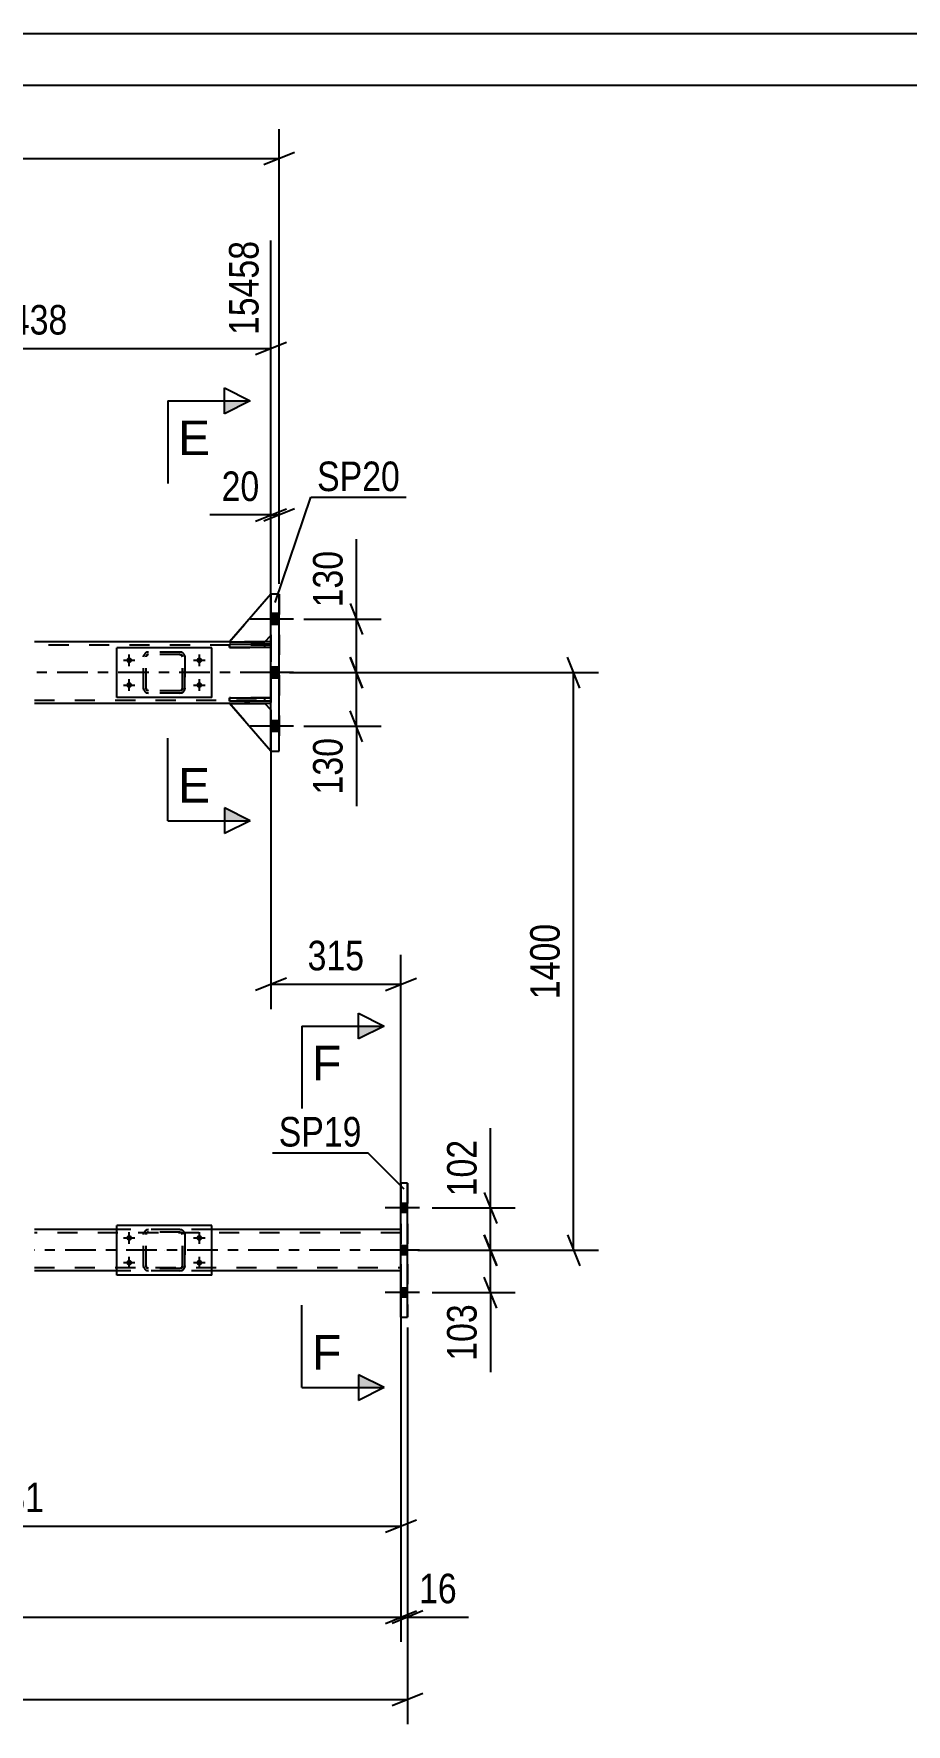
# Model space of a CAD drawing. Header units: millimetres. Extents: x -787 to 402, y -866 to -25.
# Drawn here: x -126.8 to -42.2, y -189 to -25.1 of the extents above; entities that cross this region are included whole.
import ezdxf

# ---------------------------------------------------------------- set-up
doc = ezdxf.new("R2010")
doc.units = ezdxf.units.MM
doc.linetypes.add('DXK_LINE_DOT2', pattern=[3.9198, 1.9599, -1.9599])
doc.linetypes.add('DXK_LINE_DOT3', pattern=[5.9187, 2.979, -0.9799, 0.9799, -0.9799])
doc.styles.add('Arial', font='arial.ttf', dxfattribs={"height": 0.2})
doc.styles.add('Arial Narrow', font='ARIALN.TTF', dxfattribs={"height": 0.2})

# ---------------------------------------------------------------- blocks, each defined once
blk = doc.blocks.new('Unknown-569028579-1134')
at = {"color": 5, "linetype": 'Continuous'}
for p, q in [((402.24, -25.13), (-786.76, -25.13)), ((397.24, -30.13), (-781.76, -30.13))]:
    blk.add_line(p, q, dxfattribs=at)
blk = doc.blocks.new('Bolt-569028579-4886 - 4520')
at = {"linetype": 'Continuous'}
for points in [[(-91.23, -138.52), (-91.23, -139.4), (-90.59, -139.4), (-90.59, -138.52)], [(-91.23, -138.52), (-91.23, -139.4), (-90.59, -139.4), (-90.59, -138.52)], [(-91.23, -138.52), (-91.23, -139.4), (-90.59, -139.4), (-90.59, -138.52)], [(-91.23, -142.62), (-91.23, -143.5), (-90.59, -143.5), (-90.59, -142.62)], [(-91.23, -142.62), (-91.23, -143.5), (-90.59, -143.5), (-90.59, -142.62)], [(-91.23, -146.72), (-91.23, -147.6), (-90.59, -147.6), (-90.59, -146.72)], [(-91.23, -146.72), (-91.23, -147.6), (-90.59, -147.6), (-90.59, -146.72)], [(-91.23, -146.72), (-91.23, -147.6), (-90.59, -147.6), (-90.59, -146.72)]]:
    blk.add_hatch(color=1, dxfattribs=at).paths.add_polyline_path(points)
at = {"color": 1, "linetype": 'Continuous'}
for p, q in [((-89.43, -138.96), (-92.75, -138.96)), ((-89.43, -138.96), (-92.75, -138.96)), ((-89.43, -138.96), (-92.75, -138.96)), ((-90.59, -138.52), (-91.23, -138.52)), ((-90.59, -138.52), (-91.23, -138.52)), ((-90.59, -138.52), (-91.23, -138.52)), ((-90.59, -139.4), (-91.23, -139.4)), ((-90.59, -139.4), (-91.23, -139.4)), ((-90.59, -139.4), (-91.23, -139.4)), ((-89.43, -143.06), (-92.75, -143.06)), ((-89.43, -143.06), (-92.75, -143.06)), ((-90.59, -142.62), (-91.23, -142.62)), ((-90.59, -142.62), (-91.23, -142.62)), ((-90.59, -143.5), (-91.23, -143.5)), ((-90.59, -143.5), (-91.23, -143.5)), ((-89.43, -147.16), (-92.75, -147.16)), ((-89.43, -147.16), (-92.75, -147.16)), ((-89.43, -147.16), (-92.75, -147.16)), ((-90.59, -146.72), (-91.23, -146.72)), ((-90.59, -146.72), (-91.23, -146.72)), ((-90.59, -146.72), (-91.23, -146.72)), ((-90.59, -147.6), (-91.23, -147.6)), ((-90.59, -147.6), (-91.23, -147.6)), ((-90.59, -147.6), (-91.23, -147.6))]:
    blk.add_line(p, q, dxfattribs=at)
blk = doc.blocks.new('Part-569028579-4684 - 4520')
at = {"color": 2, "linetype": 'Continuous'}
for p, q in [((-107.84, -84.06), (-126.78, -84.06)), ((-103.84, -84.06), (-104.44, -84.06)), ((-107.84, -90.06), (-126.78, -90.06)), ((-103.84, -90.06), (-104.44, -90.06))]:
    blk.add_line(p, q, dxfattribs=at)
at = {"color": 7, "linetype": 'DXK_LINE_DOT2'}
for p, q in [((-104.44, -84.06), (-126.78, -84.06)), ((-103.84, -84.38), (-126.78, -84.38)), ((-103.84, -90.06), (-103.84, -84.06)), ((-103.84, -84.06), (-103.84, -84.06)), ((-103.84, -84.06), (-103.84, -90.06)), ((-126.78, -89.74), (-103.84, -89.74)), ((-104.44, -90.06), (-107.84, -90.06)), ((-103.84, -90.06), (-103.84, -90.06))]:
    blk.add_line(p, q, dxfattribs=at)
at = {"color": 7, "linetype": 'DXK_LINE_DOT3'}
blk.add_line((-103.84, -87.06), (-126.78, -87.06), dxfattribs=at)
blk = doc.blocks.new('Part-569028579-16097 - 4520')
at = {"color": 7, "linetype": 'DXK_LINE_DOT2'}
for p, q in [((-115.89, -85.09), (-115.7, -85.06)), ((-115.7, -85.06), (-115.89, -85.09)), ((-112.66, -85.06), (-115.7, -85.06)), ((-112.66, -85.06), (-112.48, -85.09)), ((-112.48, -85.09), (-112.66, -85.06)), ((-116.18, -85.54), (-116.15, -85.35)), ((-116.15, -85.35), (-116.18, -85.54)), ((-116.18, -88.58), (-116.18, -85.54)), ((-116.18, -85.54), (-116.18, -85.54)), ((-116.18, -88.58), (-116.18, -85.54)), ((-115.94, -85.54), (-115.93, -85.45)), ((-115.93, -85.45), (-115.94, -85.54)), ((-115.94, -88.58), (-115.94, -85.54)), ((-115.94, -85.54), (-115.94, -85.54)), ((-115.94, -88.58), (-115.94, -85.54)), ((-115.93, -85.45), (-115.87, -85.37)), ((-115.87, -85.37), (-115.93, -85.45)), ((-115.87, -85.37), (-115.8, -85.32)), ((-115.8, -85.32), (-115.87, -85.37)), ((-115.7, -85.3), (-115.8, -85.32)), ((-112.66, -85.3), (-115.7, -85.3)), ((-112.66, -85.3), (-112.57, -85.32)), ((-112.57, -85.32), (-112.49, -85.37)), ((-112.49, -85.37), (-112.57, -85.32)), ((-112.49, -85.37), (-112.44, -85.45)), ((-112.44, -85.45), (-112.49, -85.37)), ((-112.44, -85.45), (-112.42, -85.54)), ((-112.42, -85.54), (-112.44, -85.45)), ((-112.42, -88.58), (-112.42, -85.54)), ((-112.42, -85.54), (-112.42, -85.54)), ((-112.42, -88.58), (-112.42, -85.54)), ((-112.22, -85.35), (-112.18, -85.54)), ((-112.18, -85.54), (-112.22, -85.35)), ((-112.18, -88.58), (-112.18, -85.54)), ((-112.18, -85.54), (-112.18, -85.54)), ((-112.18, -85.54), (-112.18, -88.58)), ((-116.18, -88.58), (-116.18, -88.58)), ((-116.15, -88.76), (-116.18, -88.58)), ((-116.18, -88.58), (-116.15, -88.76)), ((-115.94, -88.58), (-115.94, -88.58)), ((-115.93, -88.67), (-115.94, -88.58)), ((-115.94, -88.58), (-115.93, -88.67)), ((-115.87, -88.75), (-115.93, -88.67)), ((-115.93, -88.67), (-115.87, -88.75)), ((-115.7, -89.06), (-115.89, -89.02)), ((-115.89, -89.02), (-115.7, -89.06)), ((-115.8, -88.8), (-115.87, -88.75)), ((-115.87, -88.75), (-115.8, -88.8)), ((-115.7, -88.82), (-115.8, -88.8)), ((-112.66, -88.82), (-115.7, -88.82)), ((-112.66, -89.06), (-115.7, -89.06)), ((-112.57, -88.8), (-112.66, -88.82)), ((-112.48, -89.02), (-112.66, -89.06)), ((-112.66, -89.06), (-112.48, -89.02)), ((-112.49, -88.75), (-112.57, -88.8)), ((-112.57, -88.8), (-112.49, -88.75)), ((-112.44, -88.67), (-112.49, -88.75)), ((-112.49, -88.75), (-112.44, -88.67)), ((-112.42, -88.58), (-112.44, -88.67)), ((-112.44, -88.67), (-112.42, -88.58)), ((-112.42, -88.58), (-112.42, -88.58)), ((-112.18, -88.58), (-112.22, -88.76)), ((-112.22, -88.76), (-112.18, -88.58)), ((-112.18, -88.58), (-112.18, -88.58))]:
    blk.add_line(p, q, dxfattribs=at)
at = {"color": 7, "linetype": 'DXK_LINE_DOT3'}
blk.add_line((-114.18, -87.06), (-114.18, -87.06), dxfattribs=at)
at = {"color": 7, "linetype": 'DXK_LINE_DOT2'}
for centre, start, end in [((-115.7, -85.54), 112.5, 157.5), ((-115.7, -85.54), 112.5, 157.5), ((-112.66, -85.54), 22.5, 67.5), ((-112.66, -85.54), 22.5, 67.5), ((-115.7, -88.58), 202.5, 247.5), ((-115.7, -88.58), 202.5, 247.5), ((-112.66, -88.58), 292.5, 337.5), ((-112.66, -88.58), 292.5, 337.5)]:
    blk.add_arc(centre, 0.48, start, end, dxfattribs=at)
blk = doc.blocks.new('Part-569028579-4634 - 4520')
at = {"color": 2, "linetype": 'Continuous'}
for p, q in [((-91.23, -149.56), (-91.23, -136.56)), ((-90.59, -136.56), (-91.23, -136.56)), ((-90.59, -149.56), (-90.59, -136.56)), ((-91.23, -149.56), (-90.59, -149.56))]:
    blk.add_line(p, q, dxfattribs=at)
at = {"color": 7, "linetype": 'DXK_LINE_DOT2'}
for p, q in [((-91.23, -136.56), (-91.23, -149.56)), ((-90.59, -136.56), (-90.59, -149.56))]:
    blk.add_line(p, q, dxfattribs=at)
blk = doc.blocks.new('Part-569028579-4664 - 4520')
at = {"color": 2, "linetype": 'Continuous'}
for p, q in [((-103.84, -94.66), (-103.84, -79.46)), ((-103.04, -79.46), (-103.84, -79.46)), ((-103.04, -94.66), (-103.04, -79.46)), ((-103.84, -94.66), (-103.04, -94.66))]:
    blk.add_line(p, q, dxfattribs=at)
at = {"color": 7, "linetype": 'DXK_LINE_DOT2'}
for p, q in [((-103.84, -79.46), (-103.84, -94.66)), ((-103.04, -79.46), (-103.04, -94.66))]:
    blk.add_line(p, q, dxfattribs=at)
blk = doc.blocks.new('Part-569028579-4755 - 4520')
at = {"color": 2, "linetype": 'Continuous'}
for p, q in [((-107.84, -84.3), (-103.84, -84.3)), ((-107.84, -84.62), (-107.84, -84.3)), ((-103.84, -84.62), (-107.84, -84.62)), ((-103.84, -84.3), (-103.84, -84.62))]:
    blk.add_line(p, q, dxfattribs=at)
at = {"color": 7, "linetype": 'DXK_LINE_DOT2'}
blk.add_line((-104.44, -84.62), (-104.44, -84.3), dxfattribs=at)
blk = doc.blocks.new('Part-569028579-4770 - 4520')
at = {"color": 2, "linetype": 'Continuous'}
for p, q in [((-109.58, -84.66), (-118.78, -84.66)), ((-118.78, -89.46), (-118.78, -84.66)), ((-109.58, -89.46), (-109.58, -84.66)), ((-109.58, -89.46), (-118.78, -89.46))]:
    blk.add_line(p, q, dxfattribs=at)
blk = doc.blocks.new('Bolt-569028579-16174 - 4520')
at = {"linetype": 'Continuous'}
for points in [[(-117.58, -141.58, -1), (-117.58, -142.14, -1)], [(-110.78, -141.58, -1), (-110.78, -142.14, -1)], [(-117.58, -143.98, -1), (-117.58, -144.54, -1)], [(-110.78, -143.98, -1), (-110.78, -144.54, -1)]]:
    blk.add_hatch(color=1, dxfattribs=at).paths.add_polyline_path(points)
at = {"color": 1, "linetype": 'Continuous'}
for p, q in [((-118.14, -141.86), (-117.02, -141.86)), ((-117.58, -142.42), (-117.58, -141.3)), ((-111.34, -141.86), (-110.22, -141.86)), ((-110.78, -142.42), (-110.78, -141.3)), ((-117.58, -144.82), (-117.58, -143.7)), ((-110.78, -144.82), (-110.78, -143.7)), ((-118.14, -144.26), (-117.02, -144.26)), ((-111.34, -144.26), (-110.22, -144.26))]:
    blk.add_line(p, q, dxfattribs=at)
blk = doc.blocks.new('Part-569028579-4835 - 4520')
at = {"color": 7, "linetype": 'DXK_LINE_DOT2'}
for p, q in [((-107.84, -90.06), (-104.44, -90.06)), ((-103.84, -94.66), (-107.84, -90.06)), ((-104.44, -90.06), (-103.84, -90.66)), ((-103.84, -90.66), (-103.84, -94.66))]:
    blk.add_line(p, q, dxfattribs=at)
blk = doc.blocks.new('Part-569028579-4836 - 4520')
at = {"color": 2, "linetype": 'Continuous'}
for p, q in [((-107.84, -90.06), (-104.44, -90.06)), ((-103.84, -94.66), (-107.84, -90.06)), ((-104.44, -90.06), (-103.84, -90.66))]:
    blk.add_line(p, q, dxfattribs=at)
at = {"color": 7, "linetype": 'DXK_LINE_DOT2'}
blk.add_line((-103.84, -90.66), (-103.84, -94.66), dxfattribs=at)
blk = doc.blocks.new('Part-569028579-4837 - 4520')
at = {"color": 7, "linetype": 'DXK_LINE_DOT2'}
for p, q in [((-103.84, -79.46), (-107.84, -84.06)), ((-103.84, -83.46), (-103.84, -79.46)), ((-104.44, -84.06), (-103.84, -83.46)), ((-107.84, -84.06), (-104.44, -84.06))]:
    blk.add_line(p, q, dxfattribs=at)
blk = doc.blocks.new('Part-569028579-4838 - 4520')
at = {"color": 2, "linetype": 'Continuous'}
for p, q in [((-103.84, -79.46), (-107.84, -84.06)), ((-104.44, -84.06), (-103.84, -83.46)), ((-107.84, -84.06), (-104.44, -84.06))]:
    blk.add_line(p, q, dxfattribs=at)
at = {"color": 7, "linetype": 'DXK_LINE_DOT2'}
blk.add_line((-103.84, -83.46), (-103.84, -79.46), dxfattribs=at)
blk = doc.blocks.new('Bolt-569028579-4842 - 4520')
at = {"linetype": 'Continuous'}
for points in [[(-103.84, -81.34), (-103.84, -82.38), (-103.04, -82.38), (-103.04, -81.34)], [(-103.84, -81.34), (-103.84, -82.38), (-103.04, -82.38), (-103.04, -81.34)], [(-103.84, -81.34), (-103.84, -82.38), (-103.04, -82.38), (-103.04, -81.34)], [(-103.84, -86.54), (-103.84, -87.58), (-103.04, -87.58), (-103.04, -86.54)], [(-103.84, -86.54), (-103.84, -87.58), (-103.04, -87.58), (-103.04, -86.54)], [(-103.84, -91.74), (-103.84, -92.78), (-103.04, -92.78), (-103.04, -91.74)], [(-103.84, -91.74), (-103.84, -92.78), (-103.04, -92.78), (-103.04, -91.74)], [(-103.84, -91.74), (-103.84, -92.78), (-103.04, -92.78), (-103.04, -91.74)]]:
    blk.add_hatch(color=1, dxfattribs=at).paths.add_polyline_path(points)
at = {"color": 1, "linetype": 'Continuous'}
for p, q in [((-101.64, -81.86), (-105.84, -81.86)), ((-101.64, -81.86), (-105.84, -81.86)), ((-101.64, -81.86), (-105.84, -81.86)), ((-103.04, -81.34), (-103.84, -81.34)), ((-103.04, -81.34), (-103.84, -81.34)), ((-103.04, -81.34), (-103.84, -81.34)), ((-103.04, -82.38), (-103.84, -82.38)), ((-103.04, -82.38), (-103.84, -82.38)), ((-103.04, -82.38), (-103.84, -82.38)), ((-103.04, -86.54), (-103.84, -86.54)), ((-103.04, -86.54), (-103.84, -86.54)), ((-101.64, -87.06), (-105.84, -87.06)), ((-101.64, -87.06), (-105.84, -87.06)), ((-103.04, -87.58), (-103.84, -87.58)), ((-103.04, -87.58), (-103.84, -87.58)), ((-103.04, -91.74), (-103.84, -91.74)), ((-103.04, -91.74), (-103.84, -91.74)), ((-103.04, -91.74), (-103.84, -91.74)), ((-101.64, -92.26), (-105.84, -92.26)), ((-101.64, -92.26), (-105.84, -92.26)), ((-101.64, -92.26), (-105.84, -92.26)), ((-103.04, -92.78), (-103.84, -92.78)), ((-103.04, -92.78), (-103.84, -92.78)), ((-103.04, -92.78), (-103.84, -92.78))]:
    blk.add_line(p, q, dxfattribs=at)
blk = doc.blocks.new('Part-569028579-4857 - 4520')
at = {"color": 2, "linetype": 'Continuous'}
for p, q in [((-118.78, -141.06), (-126.78, -141.06)), ((-91.23, -141.06), (-109.58, -141.06)), ((-118.78, -145.06), (-126.78, -145.06)), ((-91.23, -145.06), (-109.58, -145.06))]:
    blk.add_line(p, q, dxfattribs=at)
at = {"color": 7, "linetype": 'DXK_LINE_DOT2'}
for p, q in [((-91.23, -141.38), (-126.78, -141.38)), ((-109.58, -141.06), (-118.78, -141.06)), ((-91.23, -145.06), (-91.23, -141.06)), ((-126.78, -144.74), (-91.23, -144.74)), ((-109.58, -145.06), (-118.78, -145.06))]:
    blk.add_line(p, q, dxfattribs=at)
at = {"color": 7, "linetype": 'DXK_LINE_DOT3'}
blk.add_line((-91.23, -143.06), (-126.78, -143.06), dxfattribs=at)
blk = doc.blocks.new('Part-569028579-4865 - 4520')
at = {"color": 7, "linetype": 'DXK_LINE_DOT2'}
for p, q in [((-103.84, -89.5), (-107.84, -89.5)), ((-107.84, -89.5), (-107.84, -89.82)), ((-107.84, -89.82), (-103.84, -89.82)), ((-104.44, -89.82), (-104.44, -89.5)), ((-103.84, -89.82), (-103.84, -89.5))]:
    blk.add_line(p, q, dxfattribs=at)
blk = doc.blocks.new('Part-569028579-4866 - 4520')
at = {"color": 7, "linetype": 'DXK_LINE_DOT2'}
for p, q in [((-103.84, -84.3), (-107.84, -84.3)), ((-107.84, -84.3), (-107.84, -84.62)), ((-107.84, -84.62), (-103.84, -84.62)), ((-104.44, -84.62), (-104.44, -84.3)), ((-103.84, -84.62), (-103.84, -84.3))]:
    blk.add_line(p, q, dxfattribs=at)
blk = doc.blocks.new('Part-569028579-16096 - 4520')
at = {"color": 2, "linetype": 'Continuous'}
for p, q in [((-109.58, -140.66), (-118.78, -140.66)), ((-118.78, -145.46), (-118.78, -140.66)), ((-109.58, -145.46), (-109.58, -140.66)), ((-109.58, -145.46), (-118.78, -145.46))]:
    blk.add_line(p, q, dxfattribs=at)
blk = doc.blocks.new('Part-569028579-4867 - 4520')
at = {"color": 2, "linetype": 'Continuous'}
for p, q in [((-107.84, -89.5), (-103.84, -89.5)), ((-107.84, -89.82), (-107.84, -89.5)), ((-103.84, -89.82), (-107.84, -89.82)), ((-103.84, -89.5), (-103.84, -89.82))]:
    blk.add_line(p, q, dxfattribs=at)
at = {"color": 7, "linetype": 'DXK_LINE_DOT2'}
blk.add_line((-104.44, -89.82), (-104.44, -89.5), dxfattribs=at)
blk = doc.blocks.new('Part-569028579-16095 - 4520')
at = {"color": 7, "linetype": 'DXK_LINE_DOT2'}
for p, q in [((-116.18, -141.54), (-116.15, -141.35)), ((-116.15, -141.35), (-116.18, -141.54)), ((-116.18, -144.58), (-116.18, -141.54)), ((-116.18, -141.54), (-116.18, -141.54)), ((-116.18, -144.58), (-116.18, -141.54)), ((-115.94, -141.54), (-115.93, -141.44)), ((-115.93, -141.44), (-115.94, -141.54)), ((-115.94, -144.58), (-115.94, -141.54)), ((-115.94, -141.54), (-115.94, -141.54)), ((-115.94, -144.58), (-115.94, -141.54)), ((-115.93, -141.44), (-115.87, -141.37)), ((-115.87, -141.37), (-115.93, -141.44)), ((-115.89, -141.09), (-115.7, -141.06)), ((-115.7, -141.06), (-115.89, -141.09)), ((-115.87, -141.37), (-115.8, -141.31)), ((-115.8, -141.31), (-115.87, -141.37)), ((-115.7, -141.3), (-115.8, -141.31)), ((-112.66, -141.06), (-115.7, -141.06)), ((-112.66, -141.3), (-115.7, -141.3)), ((-112.66, -141.06), (-112.48, -141.09)), ((-112.48, -141.09), (-112.66, -141.06)), ((-112.66, -141.3), (-112.57, -141.31)), ((-112.57, -141.31), (-112.49, -141.37)), ((-112.49, -141.37), (-112.57, -141.31)), ((-112.49, -141.37), (-112.44, -141.44)), ((-112.44, -141.44), (-112.49, -141.37)), ((-112.44, -141.44), (-112.42, -141.54)), ((-112.42, -141.54), (-112.44, -141.44)), ((-112.42, -144.58), (-112.42, -141.54)), ((-112.42, -141.54), (-112.42, -141.54)), ((-112.42, -144.58), (-112.42, -141.54)), ((-112.22, -141.35), (-112.18, -141.54)), ((-112.18, -141.54), (-112.22, -141.35)), ((-112.18, -144.58), (-112.18, -141.54)), ((-112.18, -141.54), (-112.18, -141.54)), ((-112.18, -141.54), (-112.18, -144.58)), ((-116.18, -144.58), (-116.18, -144.58)), ((-116.15, -144.76), (-116.18, -144.58)), ((-116.18, -144.58), (-116.15, -144.76)), ((-115.94, -144.58), (-115.94, -144.58)), ((-115.93, -144.67), (-115.94, -144.58)), ((-115.94, -144.58), (-115.93, -144.67)), ((-115.87, -144.75), (-115.93, -144.67)), ((-115.93, -144.67), (-115.87, -144.75)), ((-115.7, -145.06), (-115.89, -145.02)), ((-115.89, -145.02), (-115.7, -145.06)), ((-115.8, -144.8), (-115.87, -144.75)), ((-115.87, -144.75), (-115.8, -144.8)), ((-115.7, -144.82), (-115.8, -144.8)), ((-112.66, -144.82), (-115.7, -144.82)), ((-112.66, -145.06), (-115.7, -145.06)), ((-112.57, -144.8), (-112.66, -144.82)), ((-112.48, -145.02), (-112.66, -145.06)), ((-112.66, -145.06), (-112.48, -145.02)), ((-112.49, -144.75), (-112.57, -144.8)), ((-112.57, -144.8), (-112.49, -144.75)), ((-112.44, -144.67), (-112.49, -144.75)), ((-112.49, -144.75), (-112.44, -144.67)), ((-112.42, -144.58), (-112.44, -144.67)), ((-112.44, -144.67), (-112.42, -144.58)), ((-112.42, -144.58), (-112.42, -144.58)), ((-112.18, -144.58), (-112.22, -144.76)), ((-112.22, -144.76), (-112.18, -144.58)), ((-112.18, -144.58), (-112.18, -144.58))]:
    blk.add_line(p, q, dxfattribs=at)
at = {"color": 7, "linetype": 'DXK_LINE_DOT3'}
blk.add_line((-114.18, -143.06), (-114.18, -143.06), dxfattribs=at)
at = {"color": 7, "linetype": 'DXK_LINE_DOT2'}
for centre, start, end in [((-115.7, -141.54), 112.5, 157.5), ((-115.7, -141.54), 112.5, 157.5), ((-112.66, -141.54), 22.5, 67.5), ((-112.66, -141.54), 22.5, 67.5), ((-115.7, -144.58), 202.5, 247.5), ((-115.7, -144.58), 202.5, 247.5), ((-112.66, -144.58), 292.5, 337.5), ((-112.66, -144.58), 292.5, 337.5)]:
    blk.add_arc(centre, 0.48, start, end, dxfattribs=at)
blk = doc.blocks.new('Bolt-569028579-16175 - 4520')
at = {"linetype": 'Continuous'}
for points in [[(-117.58, -85.58, -1), (-117.58, -86.14, -1)], [(-110.78, -85.58, -1), (-110.78, -86.14, -1)], [(-117.58, -87.98, -1), (-117.58, -88.54, -1)], [(-110.78, -87.98, -1), (-110.78, -88.54, -1)]]:
    blk.add_hatch(color=1, dxfattribs=at).paths.add_polyline_path(points)
at = {"color": 1, "linetype": 'Continuous'}
for p, q in [((-118.14, -85.86), (-117.02, -85.86)), ((-117.58, -86.42), (-117.58, -85.3)), ((-111.34, -85.86), (-110.22, -85.86)), ((-110.78, -86.42), (-110.78, -85.3)), ((-118.14, -88.26), (-117.02, -88.26)), ((-117.58, -88.82), (-117.58, -87.7)), ((-111.34, -88.26), (-110.22, -88.26)), ((-110.78, -88.82), (-110.78, -87.7))]:
    blk.add_line(p, q, dxfattribs=at)
blk = doc.blocks.new('StraightDimension-569028579-63551 - 4520')
at = {"color": 7, "linetype": 'Continuous'}
for p, q in [((-83.14, -141.56), (-81.94, -144.56)), ((-89.59, -143.06), (-80.14, -143.06)), ((-82.54, -147.16), (-82.54, -143.06)), ((-81.94, -148.66), (-83.14, -145.66)), ((-88.19, -147.16), (-80.14, -147.16))]:
    blk.add_line(p, q, dxfattribs=at)
at = {"color": 0}
blk.add_wipeout([(-83.29, -147.68), (-87.49, -147.68), (-87.49, -154.37), (-83.29, -154.37)], dxfattribs=at)
at = {"color": 7, "linetype": 'Continuous'}
blk.add_line((-82.54, -147.16), (-82.54, -154.89), dxfattribs=at)
blk.add_line((-82.54, -147.16), (-82.54, -154.89), dxfattribs=at)
at = {"color": 3, "style": 'Arial Narrow'}
blk.add_text('103', height=2.863, rotation=90.0002, dxfattribs=at).set_placement((-83.89, -153.77))
blk = doc.blocks.new('StraightDimension-569028579-61938 - 4520')
at = {"color": 7, "linetype": 'Continuous'}
for p, q in [((-90.59, -150.56), (-90.59, -189)), ((-726.03, -186.6), (-90.59, -186.6)), ((-92.09, -187.2), (-89.09, -186))]:
    blk.add_line(p, q, dxfattribs=at)
blk = doc.blocks.new('StraightDimension-569028579-63164 - 4520')
at = {"color": 7, "linetype": 'Continuous'}
for p, q in [((-167.73, -142.06), (-167.73, -172.19)), ((-91.23, -146.06), (-91.23, -172.19)), ((-166.23, -169.19), (-169.23, -170.39)), ((-167.73, -169.79), (-91.23, -169.79)), ((-92.73, -170.39), (-89.73, -169.19))]:
    blk.add_line(p, q, dxfattribs=at)
at = {"color": 0}
blk.add_wipeout([(-125.22, -169.04), (-125.22, -164.84), (-133.74, -164.84), (-133.74, -169.04)], dxfattribs=at)
at = {"color": 3, "style": 'Arial Narrow'}
blk.add_text('2181', height=2.863, dxfattribs=at).set_placement((-133.14, -168.44))
blk = doc.blocks.new('StraightDimension-569028579-61471 - 4520')
at = {"color": 7, "linetype": 'Continuous'}
for p, q in [((-91.23, -150.56), (-91.23, -181.03)), ((-90.59, -150.56), (-90.59, -181.03)), ((-92.73, -179.23), (-89.73, -178.03)), ((-89.09, -178.03), (-92.09, -179.23)), ((-91.23, -178.63), (-90.59, -178.63))]:
    blk.add_line(p, q, dxfattribs=at)
at = {"color": 0}
blk.add_wipeout([(-85.21, -177.88), (-85.21, -173.68), (-90.07, -173.68), (-90.07, -177.88)], dxfattribs=at)
at = {"color": 7, "linetype": 'Continuous'}
blk.add_line((-90.59, -178.63), (-84.68, -178.63), dxfattribs=at)
blk.add_line((-90.59, -178.63), (-84.68, -178.63), dxfattribs=at)
at = {"color": 3, "style": 'Arial Narrow'}
blk.add_text('16', height=2.863, dxfattribs=at).set_placement((-89.47, -177.28))
blk = doc.blocks.new('StraightDimension-569028579-64585 - 4520')
at = {"color": 7, "linetype": 'Continuous'}
for p, q in [((-103.84, -91.06), (-103.84, -119.67)), ((-91.23, -140.06), (-91.23, -114.42)), ((-102.34, -116.67), (-105.34, -117.87)), ((-103.84, -117.27), (-91.23, -117.27)), ((-92.73, -117.87), (-89.73, -116.67))]:
    blk.add_line(p, q, dxfattribs=at)
at = {"color": 0}
blk.add_wipeout([(-94.19, -116.52), (-94.19, -112.32), (-100.88, -112.32), (-100.88, -116.52)], dxfattribs=at)
at = {"color": 3, "style": 'Arial Narrow'}
blk.add_text('315', height=2.863, dxfattribs=at).set_placement((-100.28, -115.92))
blk = doc.blocks.new('StraightDimension-569028579-6007 - 4520')
at = {"color": 7, "linetype": 'Continuous'}
for p, q in [((-73.88, -88.56), (-75.08, -85.56)), ((-102.04, -87.06), (-72.08, -87.06)), ((-74.48, -143.06), (-74.48, -87.06)), ((-75.08, -141.56), (-73.88, -144.56)), ((-89.59, -143.06), (-72.08, -143.06))]:
    blk.add_line(p, q, dxfattribs=at)
at = {"color": 0}
blk.add_wipeout([(-75.23, -110.8), (-79.43, -110.8), (-79.43, -119.31), (-75.23, -119.31)], dxfattribs=at)
at = {"color": 3, "style": 'Arial Narrow'}
blk.add_text('1400', height=2.863, rotation=90.0002, dxfattribs=at).set_placement((-75.83, -118.71))
blk = doc.blocks.new('StraightDimension-569028579-61472 - 4520')
at = {"color": 7, "linetype": 'Continuous'}
for p, q in [((-91.23, -150.56), (-91.23, -181.03)), ((-92.73, -179.23), (-89.73, -178.03)), ((-725.39, -178.63), (-91.23, -178.63))]:
    blk.add_line(p, q, dxfattribs=at)
blk = doc.blocks.new('StraightDimension-569028579-63283 - 4520')
at = {"color": 7, "linetype": 'Continuous'}
for p, q in [((-100.64, -81.86), (-93.14, -81.86)), ((-96.14, -80.36), (-94.94, -83.36)), ((-95.54, -87.06), (-95.54, -81.86)), ((-94.94, -88.56), (-96.14, -85.56)), ((-100.64, -87.06), (-93.14, -87.06))]:
    blk.add_line(p, q, dxfattribs=at)
at = {"color": 0}
blk.add_wipeout([(-96.29, -74.65), (-100.49, -74.65), (-100.49, -81.33), (-96.29, -81.33)], dxfattribs=at)
at = {"color": 7, "linetype": 'Continuous'}
blk.add_line((-95.54, -81.86), (-95.54, -74.12), dxfattribs=at)
blk.add_line((-95.54, -81.86), (-95.54, -74.12), dxfattribs=at)
at = {"color": 3, "style": 'Arial Narrow'}
blk.add_text('130', height=2.863, rotation=90.0002, dxfattribs=at).set_placement((-96.89, -80.73))
blk = doc.blocks.new('StraightDimension-569028579-63284 - 4520')
at = {"color": 7, "linetype": 'Continuous'}
for p, q in [((-96.14, -85.56), (-94.94, -88.56)), ((-100.64, -87.06), (-93.14, -87.06)), ((-95.54, -92.26), (-95.54, -87.06)), ((-94.94, -93.76), (-96.14, -90.76)), ((-100.64, -92.26), (-93.14, -92.26))]:
    blk.add_line(p, q, dxfattribs=at)
at = {"color": 0}
blk.add_wipeout([(-96.29, -92.78), (-100.49, -92.78), (-100.49, -99.47), (-96.29, -99.47)], dxfattribs=at)
at = {"color": 7, "linetype": 'Continuous'}
blk.add_line((-95.54, -92.26), (-95.54, -99.99), dxfattribs=at)
blk.add_line((-95.54, -92.26), (-95.54, -99.99), dxfattribs=at)
at = {"color": 3, "style": 'Arial Narrow'}
blk.add_text('130', height=2.863, rotation=90.0002, dxfattribs=at).set_placement((-96.89, -98.87))
blk = doc.blocks.new('StraightDimension-569028579-63395 - 4520')
at = {"color": 7, "linetype": 'Continuous'}
for p, q in [((-150.6, -78.34), (-150.6, -40.68)), ((-103.84, -83.06), (-103.84, -45.18)), ((-149.1, -55.03), (-152.1, -56.23)), ((-150.6, -55.63), (-103.84, -55.63)), ((-105.34, -56.23), (-102.34, -55.03))]:
    blk.add_line(p, q, dxfattribs=at)
at = {"color": 0, "linetype": 'Continuous'}
blk.add_wipeout([(-104.44, -44.58), (-108.64, -44.58), (-108.64, -54.93), (-104.44, -54.93)], dxfattribs=at)
at = {"color": 0}
blk.add_wipeout([(-122.96, -54.88), (-122.96, -50.68), (-131.48, -50.68), (-131.48, -54.88)], dxfattribs=at)
at = {"color": 3, "linetype": 'Continuous', "style": 'Arial Narrow'}
blk.add_text('15458', height=2.863, rotation=90.0002, dxfattribs=at).set_placement((-105.04, -54.33))
at = {"color": 3, "style": 'Arial Narrow'}
blk.add_text('1438', height=2.863, dxfattribs=at).set_placement((-130.88, -54.28))
blk = doc.blocks.new('StraightDimension-569028579-63550 - 4520')
at = {"color": 7, "linetype": 'Continuous'}
for p, q in [((-83.14, -137.46), (-81.94, -140.46)), ((-88.19, -138.96), (-80.14, -138.96)), ((-82.54, -143.06), (-82.54, -138.96)), ((-81.94, -144.56), (-83.14, -141.56)), ((-89.59, -143.06), (-80.14, -143.06))]:
    blk.add_line(p, q, dxfattribs=at)
at = {"color": 0}
blk.add_wipeout([(-83.29, -131.75), (-87.49, -131.75), (-87.49, -138.43), (-83.29, -138.43)], dxfattribs=at)
at = {"color": 7, "linetype": 'Continuous'}
blk.add_line((-82.54, -138.96), (-82.54, -131.22), dxfattribs=at)
blk.add_line((-82.54, -138.96), (-82.54, -131.22), dxfattribs=at)
at = {"color": 3, "style": 'Arial Narrow'}
blk.add_text('102', height=2.863, rotation=90.0002, dxfattribs=at).set_placement((-83.89, -137.83))
blk = doc.blocks.new('StraightDimension-569028579-63777 - 4520')
at = {"color": 7, "linetype": 'Continuous'}
for p, q in [((-103.04, -78.46), (-103.04, -34.36)), ((-712.21, -37.21), (-103.04, -37.21)), ((-104.54, -37.81), (-101.54, -36.61))]:
    blk.add_line(p, q, dxfattribs=at)
blk = doc.blocks.new('StraightDimension-569028579-80731 - 4520')
at = {"color": 7, "linetype": 'Continuous'}
for p, q in [((-103.84, -78.46), (-103.84, -68.92)), ((-103.04, -78.46), (-103.04, -68.92)), ((-105.34, -72.37), (-102.34, -71.17)), ((-101.54, -71.17), (-104.54, -72.37)), ((-103.84, -71.77), (-103.04, -71.77))]:
    blk.add_line(p, q, dxfattribs=at)
at = {"color": 0}
blk.add_wipeout([(-104.36, -71.02), (-104.36, -66.82), (-109.22, -66.82), (-109.22, -71.02)], dxfattribs=at)
at = {"color": 7, "linetype": 'Continuous'}
blk.add_line((-103.84, -71.77), (-109.75, -71.77), dxfattribs=at)
blk.add_line((-103.84, -71.77), (-109.75, -71.77), dxfattribs=at)
at = {"color": 3, "style": 'Arial Narrow'}
blk.add_text('20', height=2.863, dxfattribs=at).set_placement((-108.62, -70.42))
blk = doc.blocks.new('Mark-569028579-82422 - 4520')
at = {"color": 0}
blk.add_wipeout([(-95.04, -133), (-95.04, -130), (-103.08, -130), (-103.08, -133)], dxfattribs=at)
blk.add_wipeout([(-95.04, -133), (-95.04, -130), (-103.08, -130), (-103.08, -133)], dxfattribs=at)
at = {"color": 30, "linetype": 'Continuous'}
for p in [(-103.68, -133.6), (-90.91, -137.14)]:
    blk.add_line(p, (-94.44, -133.6), dxfattribs=at)
at = {"color": 3, "style": 'Arial Narrow'}
blk.add_text('SP19', height=2.863, dxfattribs=at).set_placement((-103.08, -133))
blk = doc.blocks.new('Mark-569028579-83162 - 4520')
at = {"color": 0}
blk.add_wipeout([(-91.32, -69.46), (-91.32, -66.46), (-99.36, -66.46), (-99.36, -69.46)], dxfattribs=at)
blk.add_wipeout([(-91.32, -69.46), (-91.32, -66.46), (-99.36, -66.46), (-99.36, -69.46)], dxfattribs=at)
at = {"color": 30, "linetype": 'Continuous'}
for p, q in [((-103.42, -80.26), (-99.96, -70.06)), ((-99.96, -70.06), (-90.72, -70.06))]:
    blk.add_line(p, q, dxfattribs=at)
at = {"color": 3, "style": 'Arial Narrow'}
blk.add_text('SP20', height=2.863, dxfattribs=at).set_placement((-99.36, -69.46))
blk = doc.blocks.new('SectionMark-569028579-83168 - 4520')
at = {"linetype": 'Continuous'}
for points in [[(-108.34, -61.96), (-108.34, -60.71), (-105.84, -60.71)], [(-108.34, -101.41), (-108.34, -100.16), (-105.84, -101.41)]]:
    blk.add_hatch(color=6, dxfattribs=at).paths.add_polyline_path(points)
at = {"color": 6, "linetype": 'Continuous'}
for p, q in [((-108.34, -61.96), (-108.34, -59.46)), ((-108.34, -59.46), (-105.84, -60.71)), ((-113.84, -60.71), (-113.84, -68.71)), ((-113.84, -60.71), (-105.84, -60.71)), ((-105.84, -60.71), (-108.34, -61.96)), ((-113.84, -101.41), (-113.84, -93.41)), ((-113.84, -101.41), (-105.84, -101.41)), ((-105.84, -101.41), (-108.34, -100.16)), ((-108.34, -100.16), (-108.34, -102.66)), ((-105.84, -101.41), (-108.34, -102.66))]:
    blk.add_line(p, q, dxfattribs=at)
at = {"color": 0, "linetype": 'Continuous'}
for points in [[(-109.73, -65.96), (-109.73, -62.46), (-112.84, -62.46), (-112.84, -65.96)], [(-109.73, -99.66), (-109.73, -96.16), (-112.84, -96.16), (-112.84, -99.66)]]:
    blk.add_wipeout(points, dxfattribs=at)
at = {"color": 3, "linetype": 'Continuous', "style": 'Arial'}
for p in [(-112.84, -65.96), (-112.84, -99.66)]:
    blk.add_text('E', height=3.34, dxfattribs=at).set_placement(p)
blk = doc.blocks.new('SectionMark-569028579-83169 - 4520')
at = {"linetype": 'Continuous'}
for points in [[(-95.35, -122.57), (-95.35, -121.32), (-92.85, -121.32)], [(-95.35, -156.37), (-95.35, -155.12), (-92.85, -156.37)]]:
    blk.add_hatch(color=6, dxfattribs=at).paths.add_polyline_path(points)
at = {"color": 6, "linetype": 'Continuous'}
for p, q in [((-95.35, -122.57), (-95.35, -120.07)), ((-95.35, -120.07), (-92.85, -121.32)), ((-100.85, -121.32), (-100.85, -129.32)), ((-100.85, -121.32), (-92.85, -121.32)), ((-92.85, -121.32), (-95.35, -122.57)), ((-100.85, -156.37), (-100.85, -148.37)), ((-92.85, -156.37), (-95.35, -155.12)), ((-95.35, -155.12), (-95.35, -157.62)), ((-100.85, -156.37), (-92.85, -156.37)), ((-92.85, -156.37), (-95.35, -157.62))]:
    blk.add_line(p, q, dxfattribs=at)
at = {"color": 0, "linetype": 'Continuous'}
for points in [[(-97, -126.57), (-97, -123.07), (-99.85, -123.07), (-99.85, -126.57)], [(-97, -154.62), (-97, -151.12), (-99.85, -151.12), (-99.85, -154.62)]]:
    blk.add_wipeout(points, dxfattribs=at)
at = {"color": 3, "linetype": 'Continuous', "style": 'Arial'}
for p in [(-99.85, -126.57), (-99.85, -154.62)]:
    blk.add_text('F', height=3.34, dxfattribs=at).set_placement(p)

msp = doc.modelspace()

# ---------------------------------------------------------------- block references
for name in ['Unknown-569028579-1134', 'Part-569028579-4837 - 4520', 'Part-569028579-4838 - 4520', 'Part-569028579-4664 - 4520', 'Bolt-569028579-4842 - 4520', 'Part-569028579-4684 - 4520', 'Part-569028579-4770 - 4520', 'Part-569028579-16097 - 4520', 'Part-569028579-4755 - 4520', 'Part-569028579-4866 - 4520', 'Bolt-569028579-16175 - 4520', 'Part-569028579-4865 - 4520', 'Part-569028579-4867 - 4520', 'Part-569028579-4835 - 4520', 'Part-569028579-4836 - 4520', 'Part-569028579-4634 - 4520', 'Bolt-569028579-4886 - 4520', 'Part-569028579-16096 - 4520', 'Part-569028579-4857 - 4520', 'Bolt-569028579-16174 - 4520', 'Part-569028579-16095 - 4520']:
    msp.add_blockref(name, (0, 0))

# ---------------------------------------------------------------- next in the draw order: block references
for name in ['StraightDimension-569028579-63395 - 4520', 'StraightDimension-569028579-64585 - 4520', 'StraightDimension-569028579-63551 - 4520']:
    msp.add_blockref(name, (0, 0))

# ---------------------------------------------------------------- next in the draw order: block references
for name in ['StraightDimension-569028579-63777 - 4520', 'StraightDimension-569028579-61938 - 4520']:
    msp.add_blockref(name, (0, 0))

# ---------------------------------------------------------------- next in the draw order: block references
for name in ['StraightDimension-569028579-80731 - 4520', 'StraightDimension-569028579-63164 - 4520']:
    msp.add_blockref(name, (0, 0))

# ---------------------------------------------------------------- next in the draw order: block references
for name in ['SectionMark-569028579-83168 - 4520', 'StraightDimension-569028579-6007 - 4520', 'StraightDimension-569028579-61471 - 4520']:
    msp.add_blockref(name, (0, 0))

# ---------------------------------------------------------------- next in the draw order: block references
for name in ['StraightDimension-569028579-63283 - 4520', 'Mark-569028579-82422 - 4520', 'StraightDimension-569028579-63550 - 4520', 'StraightDimension-569028579-61472 - 4520']:
    msp.add_blockref(name, (0, 0))

# ---------------------------------------------------------------- next in the draw order: block references
for name in ['Mark-569028579-83162 - 4520', 'StraightDimension-569028579-63284 - 4520', 'SectionMark-569028579-83169 - 4520']:
    msp.add_blockref(name, (0, 0))

doc.saveas('drawing.dxf')
